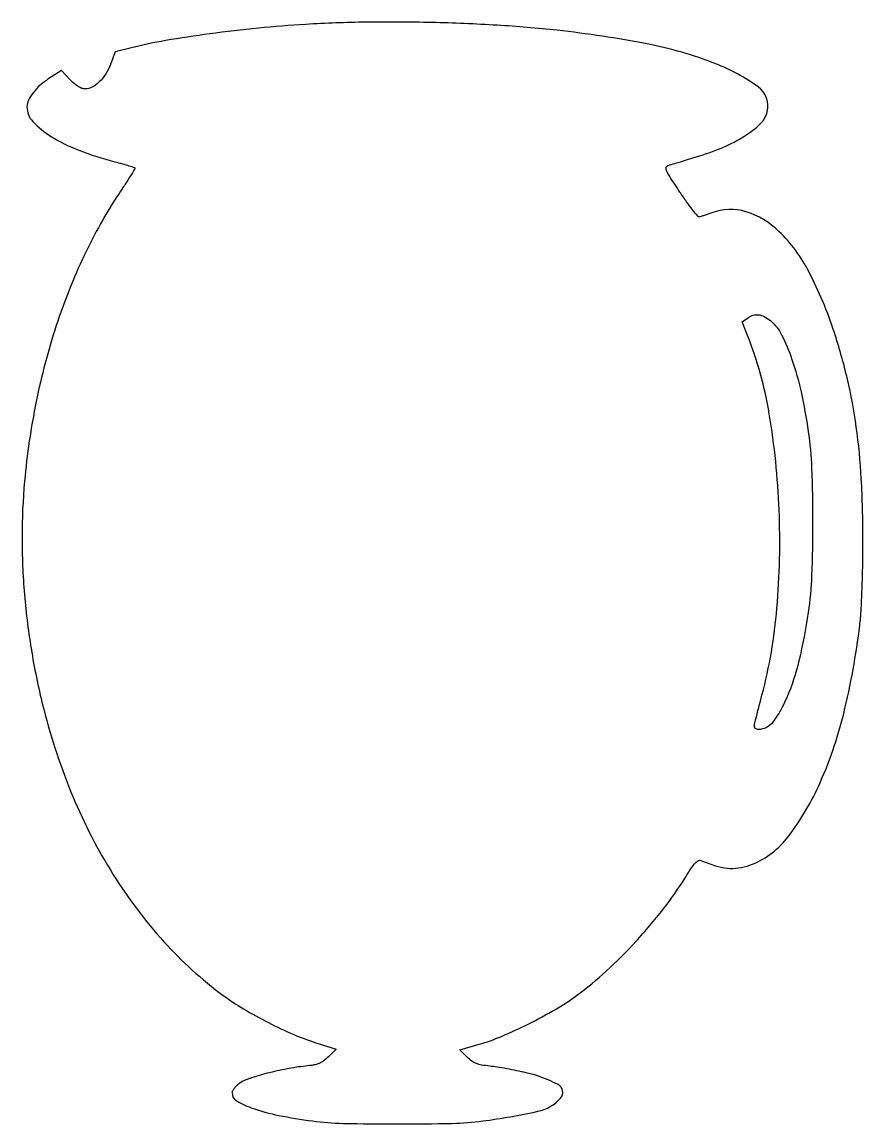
# Model space of a CAD drawing. Extents: x 0 to 350, y 1 to 460.
import ezdxf

# ---------------------------------------------------------------- set-up
doc = ezdxf.new("R2010")
doc.units = 0

msp = doc.modelspace()

# ---------------------------------------------------------------- linework, layer by layer
for points in [[(118.209157, 458.904047, 0.009492), (98.456065, 457.334344, 0.008752), (78.233765, 454.982364, 0.009103), (59.759225, 452.161941, 0.019403), (45.626697, 449.171823), (38.753394, 447.436514), (36.823169, 442.262109, -0.050955), (34.837178, 438.242196, -0.059762), (32.16512, 434.93838, -0.06843), (29.180161, 432.74046, -0.12516), (26.268439, 432, -0.089139), (24.922907, 432.2418, -0.049216), (23.416874, 432.976684, -0.040302), (21.780422, 434.177086, -0.024235), (20.036945, 435.840503), (16.383562, 439.681006), (11.176598, 436.339706, 0.038409), (7.51165, 433.569196, 0.046975), (4.575837, 430.435705, 0.053529), (2.638927, 427.290681, 0.111723), (2.007476, 424.5, 0.192788), (4.4395, 418.426914, 0.062948), (12.065535, 412.218792, 0.048278), (23.69517, 406.441681, 0.027907), (38.588741, 401.691034, -0.005843), (41.813442, 400.817088, -0.009487), (44.529193, 399.990914, -0.003673), (46.80202, 399.233584, -0.320827), (47, 398.956797, -0.139988), (46.886115, 398.558, -0.001048), (45.06244, 395.639043, -0.003811), (42.932366, 392.302281, -0.002423), (40.404052, 388.448477, 0.036429), (25.857277, 362.602794, 0.030614), (14.237239, 333.391957, 0.029394), (5.857506, 301.716763, 0.027336), (1.000339, 268.5, 0.022759), (-0.047589, 245.244036, 0.020873), (0.963747, 221.303414, 0.020592), (3.996436, 197.194651, 0.020637), (9.000564, 173.434838, 0.036514), (21.115769, 137.100263, 0.041376), (37.99647, 104.479865, 0.043511), (59.108256, 76.547317, 0.050322), (83.819609, 54.161524, 0.025015), (92.267092, 48.560581, 0.01584), (102.618008, 42.854894, 0.01588), (113.233887, 37.852632, 0.026596), (122.480711, 34.420463), (130.871131, 31.804464), (127.631874, 28.565207, -0.034145), (125.654922, 26.841286, -0.065377), (123.829123, 25.800018, -0.053976), (121.571759, 25.151188, -0.016975), (118.086525, 24.666832, 0.020976), (110.400424, 23.535931, 0.016014), (102.10233, 21.679814, 0.014725), (94.718799, 19.544402, 0.07062), (90.787213, 17.635586, 0.036783), (89.52935, 16.646132, 0.039806), (88.465619, 15.506966, 0.043347), (87.72682, 14.391426, 0.125228), (87.5, 13.5, 0.269299), (89.433965, 10.169674, 0.045786), (96.384311, 7.006863, 0.035043), (106.897624, 4.148242, 0.015821), (121, 1.817533, 0.027431), (133.800574, 0.826052, 0.005613), (156.5, 0.571213, 0.005613), (179.199426, 0.826052, 0.027431), (192, 1.817533, 0.020972), (214.990315, 5.860802, 0.156951), (224.434909, 11.361464, 0.489836), (223.420642, 16.969647, 0.06266), (210.07257, 21.929277, 0.007396), (206.222049, 22.773382, 0.005582), (201.969094, 23.590646, 0.005646), (197.954915, 24.268945, 0.012991), (194.918147, 24.666344, -0.016977), (191.484882, 25.143494, -0.051739), (189.222456, 25.782888, -0.063856), (187.409666, 26.788235, -0.037326), (185.520814, 28.406883), (182.4249, 31.488792), (190.46245, 33.775906, 0.031101), (199.781441, 37.066163, 0.015492), (211.150396, 42.315598, 0.015486), (222.31317, 48.334643, 0.027563), (231.040425, 54.059951, 0.026647), (243.512564, 64.332549, 0.021246), (255.845405, 76.649614, 0.021139), (267.163043, 90.051491, 0.025419), (276.586527, 103.586739, -0.008851), (278.988444, 107.292671, -0.038063), (280.617351, 109.353585, -0.07396), (281.859078, 110.354047, -0.237973), (282.88734, 110.419227, 0.025896), (288.952467, 108.190351, 0.051027), (293.981436, 107.179178, 0.059354), (298.583442, 107.280952, 0.050529), (303.30201, 108.443935, 0.141482), (318.57517, 119.433671, 0.059142), (331.90647, 141.283978, 0.047568), (342.439891, 171.579253, 0.029879), (349.151184, 208.5, 0.015729), (349.685097, 214.509244, 0.005078), (350.105081, 223.437559, 0.00487), (350.385129, 233.765539, 0.004342), (350.478353, 244.5, 0.013707), (349.792167, 269.526212, 0.020853), (347.696499, 291.170193, 0.022773), (344.001283, 311.052057, 0.022149), (338.486477, 330.703761, 0.039433), (328.037391, 355.646918, 0.080867), (315.468528, 372.637452, 0.118608), (301.674839, 380.838211, 0.167418), (287.5, 380.391774, -0.005092), (285.883355, 379.796041, -0.005917), (284.333653, 379.263424, -0.005303), (283.013427, 378.842552, -0.034904), (282.337968, 378.685667, -0.264639), (281.653356, 378.942559, -0.006552), (279.467129, 381.638915, -0.012447), (276.955743, 384.988831, -0.007944), (274.196688, 389, -0.003044), (269.911715, 395.532496, -0.041304), (268.566225, 398.043557, -0.187075), (268.515159, 399.336995, -0.240754), (269.35872, 400.151482, -0.00054), (270.666791, 400.547918, -0.000067), (273.512436, 401.406571, -0.000079), (276.892253, 402.425329, -0.000066), (280.492127, 403.509279, 0.025456), (292.059424, 407.643312, 0.042024), (301.267569, 412.415461, 0.051999), (307.69834, 417.469012, 0.139632), (310.58002, 422.462804, 0.306031), (306.820256, 432.825172, 0.064783), (289.043969, 442.522362, 0.044329), (260.591238, 450.74742, 0.021243), (222.962216, 456.44714, 0.011933), (198.027516, 458.546225, 0.009168), (170.723333, 459.687801, 0.009157), (143.351222, 459.828377, 0.011785)], [(311.891009, 335.438256, -0.101751), (316.582402, 329.498217, -0.034106), (320.884508, 319.251294, -0.028607), (324.655784, 305.735794, -0.016947), (327.669801, 289.268218, -0.027424), (329.092495, 273.897875, -0.009366), (329.512089, 251.5, -0.009366), (329.092495, 229.102125, -0.027424), (327.669801, 213.731782, -0.021596), (323.79659, 193.626946, -0.042778), (318.706746, 178.21667, -0.057601), (312.912172, 168.086538, -0.238402), (306.806698, 165, -0.182424), (305.638482, 165.440892, -0.244477), (305.236412, 166.479092, -0.0357), (305.701137, 169.012404, -0.00109), (308.39008, 179.328614, 0.0433), (314.626133, 215.523963, 0.031013), (315.532626, 256.60417, 0.031399), (311.413175, 296.566584, 0.051871), (302.398784, 329.246347), (300.151481, 334.992694), (302.298247, 336.496347, -0.076544), (304.635011, 337.648923, -0.104197), (306.967323, 337.877722, -0.094399), (309.362912, 337.141674, -0.053343)]]:
    msp.add_lwpolyline(points, format="xyb", close=True)

doc.saveas('drawing.dxf')
